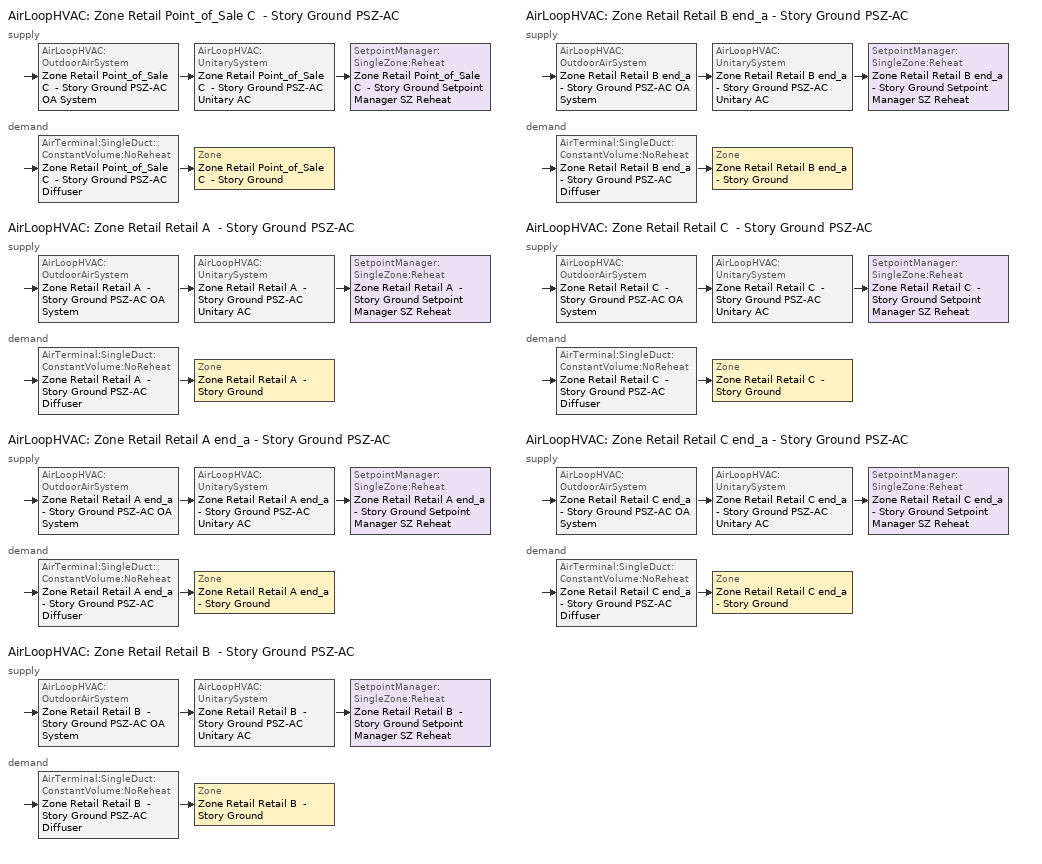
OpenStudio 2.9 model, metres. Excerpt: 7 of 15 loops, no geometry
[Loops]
AirLoopHVAC 'Zone Retail Point_of_Sale C  - Story Ground PSZ-AC'
 supply: AirLoopHVAC:OutdoorAirSystem 'Zone Retail Point_of_Sale C  - Story Ground PSZ-AC OA System' > AirLoopHVAC:UnitarySystem 'Zone Retail Point_of_Sale C  - Story Ground PSZ-AC Unitary AC' > SetpointManager:SingleZone:Reheat 'Zone Retail Point_of_Sale C  - Story Ground Setpoint Manager SZ Reheat'
 demand: AirTerminal:SingleDuct:ConstantVolume:NoReheat 'Zone Retail Point_of_Sale C  - Story Ground PSZ-AC Diffuser' > Zone 'Zone Retail Point_of_Sale C  - Story Ground'
AirLoopHVAC 'Zone Retail Retail A  - Story Ground PSZ-AC'
 supply: AirLoopHVAC:OutdoorAirSystem 'Zone Retail Retail A  - Story Ground PSZ-AC OA System' > AirLoopHVAC:UnitarySystem 'Zone Retail Retail A  - Story Ground PSZ-AC Unitary AC' > SetpointManager:SingleZone:Reheat 'Zone Retail Retail A  - Story Ground Setpoint Manager SZ Reheat'
 demand: AirTerminal:SingleDuct:ConstantVolume:NoReheat 'Zone Retail Retail A  - Story Ground PSZ-AC Diffuser' > Zone 'Zone Retail Retail A  - Story Ground'
AirLoopHVAC 'Zone Retail Retail A end_a - Story Ground PSZ-AC'
 supply: AirLoopHVAC:OutdoorAirSystem 'Zone Retail Retail A end_a - Story Ground PSZ-AC OA System' > AirLoopHVAC:UnitarySystem 'Zone Retail Retail A end_a - Story Ground PSZ-AC Unitary AC' > SetpointManager:SingleZone:Reheat 'Zone Retail Retail A end_a - Story Ground Setpoint Manager SZ Reheat'
 demand: AirTerminal:SingleDuct:ConstantVolume:NoReheat 'Zone Retail Retail A end_a - Story Ground PSZ-AC Diffuser' > Zone 'Zone Retail Retail A end_a - Story Ground'
AirLoopHVAC 'Zone Retail Retail B  - Story Ground PSZ-AC'
 supply: AirLoopHVAC:OutdoorAirSystem 'Zone Retail Retail B  - Story Ground PSZ-AC OA System' > AirLoopHVAC:UnitarySystem 'Zone Retail Retail B  - Story Ground PSZ-AC Unitary AC' > SetpointManager:SingleZone:Reheat 'Zone Retail Retail B  - Story Ground Setpoint Manager SZ Reheat'
 demand: AirTerminal:SingleDuct:ConstantVolume:NoReheat 'Zone Retail Retail B  - Story Ground PSZ-AC Diffuser' > Zone 'Zone Retail Retail B  - Story Ground'
AirLoopHVAC 'Zone Retail Retail B end_a - Story Ground PSZ-AC'
 supply: AirLoopHVAC:OutdoorAirSystem 'Zone Retail Retail B end_a - Story Ground PSZ-AC OA System' > AirLoopHVAC:UnitarySystem 'Zone Retail Retail B end_a - Story Ground PSZ-AC Unitary AC' > SetpointManager:SingleZone:Reheat 'Zone Retail Retail B end_a - Story Ground Setpoint Manager SZ Reheat'
 demand: AirTerminal:SingleDuct:ConstantVolume:NoReheat 'Zone Retail Retail B end_a - Story Ground PSZ-AC Diffuser' > Zone 'Zone Retail Retail B end_a - Story Ground'
AirLoopHVAC 'Zone Retail Retail C  - Story Ground PSZ-AC'
 supply: AirLoopHVAC:OutdoorAirSystem 'Zone Retail Retail C  - Story Ground PSZ-AC OA System' > AirLoopHVAC:UnitarySystem 'Zone Retail Retail C  - Story Ground PSZ-AC Unitary AC' > SetpointManager:SingleZone:Reheat 'Zone Retail Retail C  - Story Ground Setpoint Manager SZ Reheat'
 demand: AirTerminal:SingleDuct:ConstantVolume:NoReheat 'Zone Retail Retail C  - Story Ground PSZ-AC Diffuser' > Zone 'Zone Retail Retail C  - Story Ground'
AirLoopHVAC 'Zone Retail Retail C end_a - Story Ground PSZ-AC'
 supply: AirLoopHVAC:OutdoorAirSystem 'Zone Retail Retail C end_a - Story Ground PSZ-AC OA System' > AirLoopHVAC:UnitarySystem 'Zone Retail Retail C end_a - Story Ground PSZ-AC Unitary AC' > SetpointManager:SingleZone:Reheat 'Zone Retail Retail C end_a - Story Ground Setpoint Manager SZ Reheat'
 demand: AirTerminal:SingleDuct:ConstantVolume:NoReheat 'Zone Retail Retail C end_a - Story Ground PSZ-AC Diffuser' > Zone 'Zone Retail Retail C end_a - Story Ground'
[SizingPeriod:DesignDay] Barometric Pressure {Pa}=84297; Wind Speed {m/s}=3.7; Wind Direction {deg}=90; Sky Clearness=0; Rain Indicator=0; Snow Indicator=0; Day of Month=21; Day Type=SummerDesignDay; Daylight Saving Time Indicator=0; Humidity Indicating Type=Wetbulb; Dry-Bulb Temperature Range Modifier Type=DefaultMultipliers; Solar Model Indicator=ASHRAETau
Name | Maximum Dry-Bulb Temperature {C} | Daily Dry-Bulb Temperature Range {deltaC} | Humidity Indicating Conditions at Maximum Dry-Bulb | Month | ASHRAE Taub | ASHRAE Taud
Fort Collins Sawrs March .4% Condns WB=>MCDB 1 | 20 | 12.6 | 9.7 | 3 | 0.275 | 2.474
Fort Collins Sawrs May .4% Condns DB=>MCWB 1 | 29.3 | 13 | 13.1 | 5 | 0.293 | 2.478
Fort Collins Sawrs May .4% Condns WB=>MCDB 1 | 24.8 | 13 | 15.3 | 5 | 0.293 | 2.478
Fort Collins Sawrs November .4% Condns DB=>MCWB 1 | 20 | 12.1 | 8.2 | 11 | 0.267 | 2.573
Fort Collins Sawrs November .4% Condns WB=>MCDB 1 | 16.5 | 12.1 | 9.7 | 11 | 0.267 | 2.573
Fort Collins Sawrs October .4% Condns DB=>MCWB 1 | 27.4 | 14.1 | 11.6 | 10 | 0.277 | 2.645
Fort Collins Sawrs October .4% Condns WB=>MCDB 1 | 24.4 | 14.1 | 13.3 | 10 | 0.277 | 2.645
Fort Collins Sawrs September .4% Condns DB=>MCWB 1 | 30.2 | 14.2 | 14.6 | 9 | 0.297 | 2.587
Fort Collins Sawrs September .4% Condns WB=>MCDB 1 | 26.1 | 14.2 | 17.7 | 9 | 0.297 | 2.587
[Sizing:Zone] Zone Cooling Design Supply Air Temperature Input Method=SupplyAirTemperature; Zone Cooling Design Supply Air Temperature {C}=12.7778; Zone Cooling Design Supply Air Temperature Difference {deltaC}=11.11; Zone Heating Design Supply Air Temperature Input Method=SupplyAirTemperature; Zone Heating Design Supply Air Temperature {C}=50; Zone Heating Design Supply Air Temperature Difference {deltaC}=11.11; Zone Cooling Design Supply Air Humidity Ratio {kg-H2O/kg-air}=0.0085; Zone Heating Design Supply Air Humidity Ratio {kg-H2O/kg-air}=0.008; Cooling Design Air Flow Method=DesignDay; Heating Design Air Flow Method=DesignDay; Account for Dedicated Outdoor Air System=No; Dedicated Outdoor Air System Control Strategy=NeutralSupplyAir; Dedicated Outdoor Air Low Setpoint Temperature for Design {C}=autosize; Dedicated Outdoor Air High Setpoint Temperature for Design {C}=autosize
Zone Retail Retail A end_a - Story Ground; Zone Retail Retail B end_a - Story Ground; Zone Retail Retail C end_a - Story Ground; Zone Retail Retail A  - Story Ground; Zone Retail Retail B  - Story Ground; Zone Retail Retail C  - Story Ground; Zone Retail Point_of_Sale C  - Story Ground
[Zone equipment]
Zone Retail Retail A end_a - Story Ground: Zone Retail Retail A end_a - Story Ground PSZ-AC Diffuser
Zone Retail Retail B end_a - Story Ground: Zone Retail Retail B end_a - Story Ground PSZ-AC Diffuser
Zone Retail Retail C end_a - Story Ground: Zone Retail Retail C end_a - Story Ground PSZ-AC Diffuser
Zone Retail Retail A  - Story Ground: Zone Retail Retail A  - Story Ground PSZ-AC Diffuser
Zone Retail Retail B  - Story Ground: Zone Retail Retail B  - Story Ground PSZ-AC Diffuser
Zone Retail Retail C  - Story Ground: Zone Retail Retail C  - Story Ground PSZ-AC Diffuser
Zone Retail Point_of_Sale C  - Story Ground: Zone Retail Point_of_Sale C  - Story Ground PSZ-AC Diffuser
[AirLoopHVAC] Design Supply Air Flow Rate {m3/s}=AutoSize
Name | Availability Schedule
Zone Retail Point_of_Sale C  - Story Ground PSZ-AC | Zone Retail Point_of_Sale C  - Story Ground PSZ-AC Occ Sch
Zone Retail Retail A  - Story Ground PSZ-AC | Zone Retail Retail A  - Story Ground PSZ-AC Occ Sch
Zone Retail Retail A end_a - Story Ground PSZ-AC | Zone Retail Retail A end_a - Story Ground PSZ-AC Occ Sch
Zone Retail Retail B  - Story Ground PSZ-AC | Zone Retail Retail B  - Story Ground PSZ-AC Occ Sch
Zone Retail Retail B end_a - Story Ground PSZ-AC | Zone Retail Retail B end_a - Story Ground PSZ-AC Occ Sch
Zone Retail Retail C  - Story Ground PSZ-AC | Zone Retail Retail C  - Story Ground PSZ-AC Occ Sch
Zone Retail Retail C end_a - Story Ground PSZ-AC | Zone Retail Retail C end_a - Story Ground PSZ-AC Occ Sch
[Sizing:System] Type of Load to Size On=Sensible; Design Outdoor Air Flow Rate {m3/s}=Autosize; Central Heating Maximum System Air Flow Ratio=1; Preheat Design Temperature {C}=7.22222; Preheat Design Humidity Ratio {kg-H2O/kg-Air}=0.008; Precool Design Temperature {C}=12.7778; Precool Design Humidity Ratio {kg-H2O/kg-Air}=0.008; Central Cooling Design Supply Air Temperature {C}=12.7778; Central Heating Design Supply Air Temperature {C}=50; Sizing Option=Coincident; 100% Outdoor Air in Cooling=No; 100% Outdoor Air in Heating=No; Central Cooling Design Supply Air Humidity Ratio {kg-H2O/kg-Air}=0.0085; Central Heating Design Supply Air Humidity Ratio {kg-H2O/kg-Air}=0.008; Cooling Design Air Flow Method=DesignDay; Cooling Design Air Flow Rate {m3/s}=0; Heating Design Air Flow Method=DesignDay; Heating Design Air Flow Rate {m3/s}=0; System Outdoor Air Method=ZoneSum; Zone Maximum Outdoor Air Fraction=1; Cooling Supply Air Flow Rate Per Floor Area {m3/s-m2}=0.00996765; Cooling Fraction of Autosized Cooling Supply Air Flow Rate=1; Cooling Supply Air Flow Rate Per Unit Cooling Capacity {m3/s-W}=3.94755e-05; Heating Supply Air Flow Rate Per Floor Area {m3/s-m2}=0.00996765; Heating Fraction of Autosized Heating Supply Air Flow Rate=1; Heating Fraction of Autosized Cooling Supply Air Flow Rate=1; Heating Supply Air Flow Rate Per Unit Heating Capacity {m3/s-W}=3.15882e-05; Cooling Design Capacity Method=CoolingDesignCapacity; Cooling Design Capacity {W}=autosize; Cooling Design Capacity Per Floor Area {W/m2}=234.7; Fraction of Autosized Cooling Design Capacity=1; Heating Design Capacity Method=HeatingDesignCapacity; Heating Design Capacity {W}=autosize; Heating Design Capacity Per Floor Area {W/m2}=157; Fraction of Autosized Heating Design Capacity=1; Central Cooling Capacity Control Method=OnOff
Zone Retail Point_of_Sale C  - Story Ground PSZ-AC; Zone Retail Retail A  - Story Ground PSZ-AC; Zone Retail Retail A end_a - Story Ground PSZ-AC; Zone Retail Retail B  - Story Ground PSZ-AC; Zone Retail Retail B end_a - Story Ground PSZ-AC; Zone Retail Retail C  - Story Ground PSZ-AC; Zone Retail Retail C end_a - Story Ground PSZ-AC
[SetpointManager:SingleZone:Reheat] Minimum Supply Air Temperature {C}=12.7778; Maximum Supply Air Temperature {C}=50
Name | Control Zone | Setpoint Node or NodeList
Zone Retail Point_of_Sale C  - Story Ground Setpoint Manager SZ Reheat | Zone Retail Point_of_Sale C  - Story Ground | Zone Retail Point_of_Sale C  - Story Ground PSZ-AC Supply Outlet Node
Zone Retail Retail A  - Story Ground Setpoint Manager SZ Reheat | Zone Retail Retail A  - Story Ground | Zone Retail Retail A  - Story Ground PSZ-AC Supply Outlet Node
Zone Retail Retail A end_a - Story Ground Setpoint Manager SZ Reheat | Zone Retail Retail A end_a - Story Ground | Zone Retail Retail A end_a - Story Ground PSZ-AC Supply Outlet Node
Zone Retail Retail B  - Story Ground Setpoint Manager SZ Reheat | Zone Retail Retail B  - Story Ground | Zone Retail Retail B  - Story Ground PSZ-AC Supply Outlet Node
Zone Retail Retail B end_a - Story Ground Setpoint Manager SZ Reheat | Zone Retail Retail B end_a - Story Ground | Zone Retail Retail B end_a - Story Ground PSZ-AC Supply Outlet Node
Zone Retail Retail C  - Story Ground Setpoint Manager SZ Reheat | Zone Retail Retail C  - Story Ground | Zone Retail Retail C  - Story Ground PSZ-AC Supply Outlet Node
Zone Retail Retail C end_a - Story Ground Setpoint Manager SZ Reheat | Zone Retail Retail C end_a - Story Ground | Zone Retail Retail C end_a - Story Ground PSZ-AC Supply Outlet Node
[Coil:Heating:Electric] Availability Schedule=Always Off Discrete; Efficiency=1; Nominal Capacity {W}=0
Zone Retail Point_of_Sale C  - Story Ground PSZ-AC No Heat; Zone Retail Point_of_Sale C  - Story Ground PSZ-AC No Heat 1; Zone Retail Retail A  - Story Ground PSZ-AC No Heat; Zone Retail Retail A  - Story Ground PSZ-AC No Heat 1; Zone Retail Retail A end_a - Story Ground PSZ-AC No Heat; Zone Retail Retail A end_a - Story Ground PSZ-AC No Heat 1; Zone Retail Retail B  - Story Ground PSZ-AC No Heat; Zone Retail Retail B  - Story Ground PSZ-AC No Heat 1; Zone Retail Retail B end_a - Story Ground PSZ-AC No Heat; Zone Retail Retail B end_a - Story Ground PSZ-AC No Heat 1; Zone Retail Retail C  - Story Ground PSZ-AC No Heat; Zone Retail Retail C  - Story Ground PSZ-AC No Heat 1; Zone Retail Retail C end_a - Story Ground PSZ-AC No Heat; Zone Retail Retail C end_a - Story Ground PSZ-AC No Heat 1
[Coil:Cooling:DX:SingleSpeed] Availability Schedule=Always On Discrete; Rated Total Cooling Capacity {W}=autosize; Rated Sensible Heat Ratio=autosize; Rated Air Flow Rate {m3/s}=autosize; Rated Evaporator Fan Power Per Volume Flow Rate {W/(m3/s)}=773.3; Total Cooling Capacity Function of Temperature Curve=PSZ-Fine Storage DX Coil Cap-FT; Total Cooling Capacity Function of Flow Fraction Curve=DX Coil Cap-FF; Energy Input Ratio Function of Temperature Curve=PSZ-AC DX Coil EIR-FT; Energy Input Ratio Function of Flow Fraction Curve=Split DX Coil EIR-FF; Part Load Fraction Correlation Curve=HPACCOOLPLFFPLR; Condenser Type=AirCooled; Evaporative Condenser Effectiveness=0; Evaporative Condenser Air Flow Rate {m3/s}=Autosize; Evaporative Condenser Pump Rated Power Consumption {W}=Autosize; Crankcase Heater Capacity {W}=0; Maximum Outdoor Dry-Bulb Temperature for Crankcase Heater Operation {C}=0; Basin Heater Capacity {W/K}=0; Basin Heater Setpoint Temperature {C}=10
Name | Rated COP {W/W}
Zone Retail Point_of_Sale C  - Story Ground PSZ-AC 1spd DX AC Clg Coil 10kBtu/hr 11.06SEER 9kBtu/hr 13.0SEER; Zone Retail Retail A end_a - Story Ground PSZ-AC 1spd DX AC Clg Coil 13kBtu/hr 11.06SEER 12kBtu/hr 13.0SEER; Zone Retail Retail B  - Story Ground PSZ-AC 1spd DX AC Clg Coil 36kBtu/hr 11.06SEER 25kBtu/hr 13.0SEER; Zone Retail Retail B end_a - Story Ground PSZ-AC 1spd DX AC Clg Coil 7kBtu/hr 11.06SEER 6kBtu/hr 13.0SEER; Zone Retail Retail C end_a - Story Ground PSZ-AC 1spd DX AC Clg Coil 15kBtu/hr 11.06SEER 13kBtu/hr 13.0SEER | 3.91157
Zone Retail Retail A  - Story Ground PSZ-AC 1spd DX AC Clg Coil 83kBtu/hr 9.63EER 71kBtu/hr 11.0EER; Zone Retail Retail C  - Story Ground PSZ-AC 1spd DX AC Clg Coil 88kBtu/hr 9.63EER 78kBtu/hr 11.0EER | 3.79883
[Fan:OnOff] Availability Schedule=Always On Discrete; Pressure Rise {Pa}=622.722; Maximum Flow Rate {m3/s}=autosize; Motor In Airstream Fraction=1
Name | Fan Total Efficiency | Motor Efficiency | Fan Power Ratio Function of Speed Ratio Curve | Fan Efficiency Ratio Function of Speed Ratio Curve
Zone Retail Point_of_Sale C  - Story Ground PSZ-AC Fan | 0.55575 | 0.855 | Fan On Off Power Curve 8 | Fan On Off Efficiency Curve 8
Zone Retail Retail A  - Story Ground PSZ-AC Fan | 0.56225 | 0.865 | Fan On Off Power Curve 9 | Fan On Off Efficiency Curve 9
Zone Retail Retail A end_a - Story Ground PSZ-AC Fan | 0.55575 | 0.855 | Fan On Off Power Curve 10 | Fan On Off Efficiency Curve 10
Zone Retail Retail B  - Story Ground PSZ-AC Fan | 0.55575 | 0.855 | Fan On Off Power Curve 11 | Fan On Off Efficiency Curve 11
Zone Retail Retail B end_a - Story Ground PSZ-AC Fan | 0.55575 | 0.855 | Fan On Off Power Curve 12 | Fan On Off Efficiency Curve 12
Zone Retail Retail C  - Story Ground PSZ-AC Fan | 0.56225 | 0.865 | Fan On Off Power Curve 13 | Fan On Off Efficiency Curve 13
Zone Retail Retail C end_a - Story Ground PSZ-AC Fan | 0.55575 | 0.855 | Fan On Off Power Curve 14 | Fan On Off Efficiency Curve 14
[AirLoopHVAC:UnitarySystem] Control Type=Load; Dehumidification Control Type=None; Availability Schedule=Always On Discrete; Fan Placement=DrawThrough; DX Heating Coil Sizing Ratio=1; Use DOAS DX Cooling Coil=No; DOAS DX Cooling Coil Leaving Minimum Air Temperature {C}=2; Latent Load Control=SensibleOnlyLoadControl; Supply Air Flow Rate During Cooling Operation {m3/s}=Autosize; Supply Air Flow Rate During Heating Operation {m3/s}=Autosize; Supply Air Flow Rate When No Cooling or Heating is Required {m3/s}=Autosize; Maximum Supply Air Temperature {C}=80; Maximum Outdoor Dry-Bulb Temperature for Supplemental Heater Operation {C}=21; Maximum Cycling Rate {cycles/hr}=2.5; Heat Pump Time Constant {s}=60; Fraction of On-Cycle Power Use=0.01; Heat Pump Fan Delay Time {s}=60; Ancilliary On-Cycle Electric Power {W}=0; Ancilliary Off-Cycle Electric Power {W}=0
Name | Controlling Zone or Thermostat Location | Supply Fan | Supply Air Fan Operating Mode Schedule | Heating Coil | Cooling Coil | Supplemental Heating Coil
Zone Retail Point_of_Sale C  - Story Ground PSZ-AC Unitary AC | Zone Retail Point_of_Sale C  - Story Ground | Zone Retail Point_of_Sale C  - Story Ground PSZ-AC Fan | Zone Retail Point_of_Sale C  - Story Ground PSZ-AC_night_fancycle_schedule | Zone Retail Point_of_Sale C  - Story Ground PSZ-AC No Heat | Zone Retail Point_of_Sale C  - Story Ground PSZ-AC 1spd DX AC Clg Coil 10kBtu/hr 11.06SEER 9kBtu/hr 13.0SEER | Zone Retail Point_of_Sale C  - Story Ground PSZ-AC No Heat 1
Zone Retail Retail A  - Story Ground PSZ-AC Unitary AC | Zone Retail Retail A  - Story Ground | Zone Retail Retail A  - Story Ground PSZ-AC Fan | Zone Retail Retail A  - Story Ground PSZ-AC_night_fancycle_schedule | Zone Retail Retail A  - Story Ground PSZ-AC No Heat | Zone Retail Retail A  - Story Ground PSZ-AC 1spd DX AC Clg Coil 83kBtu/hr 9.63EER 71kBtu/hr 11.0EER | Zone Retail Retail A  - Story Ground PSZ-AC No Heat 1
Zone Retail Retail A end_a - Story Ground PSZ-AC Unitary AC | Zone Retail Retail A end_a - Story Ground | Zone Retail Retail A end_a - Story Ground PSZ-AC Fan | Zone Retail Retail A end_a - Story Ground PSZ-AC_night_fancycle_schedule | Zone Retail Retail A end_a - Story Ground PSZ-AC No Heat | Zone Retail Retail A end_a - Story Ground PSZ-AC 1spd DX AC Clg Coil 13kBtu/hr 11.06SEER 12kBtu/hr 13.0SEER | Zone Retail Retail A end_a - Story Ground PSZ-AC No Heat 1
Zone Retail Retail B  - Story Ground PSZ-AC Unitary AC | Zone Retail Retail B  - Story Ground | Zone Retail Retail B  - Story Ground PSZ-AC Fan | Zone Retail Retail B  - Story Ground PSZ-AC_night_fancycle_schedule | Zone Retail Retail B  - Story Ground PSZ-AC No Heat | Zone Retail Retail B  - Story Ground PSZ-AC 1spd DX AC Clg Coil 36kBtu/hr 11.06SEER 25kBtu/hr 13.0SEER | Zone Retail Retail B  - Story Ground PSZ-AC No Heat 1
Zone Retail Retail B end_a - Story Ground PSZ-AC Unitary AC | Zone Retail Retail B end_a - Story Ground | Zone Retail Retail B end_a - Story Ground PSZ-AC Fan | Zone Retail Retail B end_a - Story Ground PSZ-AC_night_fancycle_schedule | Zone Retail Retail B end_a - Story Ground PSZ-AC No Heat | Zone Retail Retail B end_a - Story Ground PSZ-AC 1spd DX AC Clg Coil 7kBtu/hr 11.06SEER 6kBtu/hr 13.0SEER | Zone Retail Retail B end_a - Story Ground PSZ-AC No Heat 1
Zone Retail Retail C  - Story Ground PSZ-AC Unitary AC | Zone Retail Retail C  - Story Ground | Zone Retail Retail C  - Story Ground PSZ-AC Fan | Zone Retail Retail C  - Story Ground PSZ-AC_night_fancycle_schedule | Zone Retail Retail C  - Story Ground PSZ-AC No Heat | Zone Retail Retail C  - Story Ground PSZ-AC 1spd DX AC Clg Coil 88kBtu/hr 9.63EER 78kBtu/hr 11.0EER | Zone Retail Retail C  - Story Ground PSZ-AC No Heat 1
Zone Retail Retail C end_a - Story Ground PSZ-AC Unitary AC | Zone Retail Retail C end_a - Story Ground | Zone Retail Retail C end_a - Story Ground PSZ-AC Fan | Zone Retail Retail C end_a - Story Ground PSZ-AC_night_fancycle_schedule | Zone Retail Retail C end_a - Story Ground PSZ-AC No Heat | Zone Retail Retail C end_a - Story Ground PSZ-AC 1spd DX AC Clg Coil 15kBtu/hr 11.06SEER 13kBtu/hr 13.0SEER | Zone Retail Retail C end_a - Story Ground PSZ-AC No Heat 1
[Controller:OutdoorAir] Minimum Outdoor Air Flow Rate {m3/s}=autosize; Maximum Outdoor Air Flow Rate {m3/s}=Autosize; Economizer Control Action Type=ModulateFlow; Lockout Type=LockoutWithHeating; Minimum Limit Type=FixedMinimum; High Humidity Control=No; Heat Recovery Bypass Control Type=BypassWhenWithinEconomizerLimits
Name | Economizer Control Type | Economizer Maximum Limit Dry-Bulb Temperature {C} | Economizer Maximum Limit Enthalpy {J/kg} | Minimum Outdoor Air Schedule | Controller Mechanical Ventilation
Zone Retail Point_of_Sale C  - Story Ground PSZ-AC OA System Controller | NoEconomizer | 28 | 64000 | Zone Retail Point_of_Sale C  - Story Ground PSZ-AC_night_ventcycle_schedule | Controller Mechanical Ventilation 9
Zone Retail Retail A  - Story Ground PSZ-AC OA System Controller | DifferentialDryBulb |  |  | Zone Retail Retail A  - Story Ground PSZ-AC_night_ventcycle_schedule | Controller Mechanical Ventilation 10
Zone Retail Retail A end_a - Story Ground PSZ-AC OA System Controller | NoEconomizer | 28 | 64000 | Zone Retail Retail A end_a - Story Ground PSZ-AC_night_ventcycle_schedule | Controller Mechanical Ventilation 11
Zone Retail Retail B  - Story Ground PSZ-AC OA System Controller | NoEconomizer | 28 | 64000 | Zone Retail Retail B  - Story Ground PSZ-AC_night_ventcycle_schedule | Controller Mechanical Ventilation 12
Zone Retail Retail B end_a - Story Ground PSZ-AC OA System Controller | NoEconomizer | 28 | 64000 | Zone Retail Retail B end_a - Story Ground PSZ-AC_night_ventcycle_schedule | Controller Mechanical Ventilation 13
Zone Retail Retail C  - Story Ground PSZ-AC OA System Controller | DifferentialDryBulb |  |  | Zone Retail Retail C  - Story Ground PSZ-AC_night_ventcycle_schedule | Controller Mechanical Ventilation 14
Zone Retail Retail C end_a - Story Ground PSZ-AC OA System Controller | NoEconomizer | 28 | 64000 | Zone Retail Retail C end_a - Story Ground PSZ-AC_night_ventcycle_schedule | Controller Mechanical Ventilation 15
[Controller:MechanicalVentilation] Availability Schedule=Always On Discrete; System Outdoor Air Method=ZoneSum
Controller Mechanical Ventilation 9; Controller Mechanical Ventilation 10; Controller Mechanical Ventilation 11; Controller Mechanical Ventilation 12; Controller Mechanical Ventilation 13; Controller Mechanical Ventilation 14; Controller Mechanical Ventilation 15
[AirLoopHVAC:OutdoorAirSystem]
Name | Controller
Zone Retail Point_of_Sale C  - Story Ground PSZ-AC OA System | Zone Retail Point_of_Sale C  - Story Ground PSZ-AC OA System Controller
Zone Retail Retail A  - Story Ground PSZ-AC OA System | Zone Retail Retail A  - Story Ground PSZ-AC OA System Controller
Zone Retail Retail A end_a - Story Ground PSZ-AC OA System | Zone Retail Retail A end_a - Story Ground PSZ-AC OA System Controller
Zone Retail Retail B  - Story Ground PSZ-AC OA System | Zone Retail Retail B  - Story Ground PSZ-AC OA System Controller
Zone Retail Retail B end_a - Story Ground PSZ-AC OA System | Zone Retail Retail B end_a - Story Ground PSZ-AC OA System Controller
Zone Retail Retail C  - Story Ground PSZ-AC OA System | Zone Retail Retail C  - Story Ground PSZ-AC OA System Controller
Zone Retail Retail C end_a - Story Ground PSZ-AC OA System | Zone Retail Retail C end_a - Story Ground PSZ-AC OA System Controller
[AirTerminal:SingleDuct:ConstantVolume:NoReheat] Availability Schedule=Always On Discrete; Maximum Air Flow Rate {m3/s}=AutoSize
Zone Retail Point_of_Sale C  - Story Ground PSZ-AC Diffuser; Zone Retail Retail A  - Story Ground PSZ-AC Diffuser; Zone Retail Retail A end_a - Story Ground PSZ-AC Diffuser; Zone Retail Retail B  - Story Ground PSZ-AC Diffuser; Zone Retail Retail B end_a - Story Ground PSZ-AC Diffuser; Zone Retail Retail C  - Story Ground PSZ-AC Diffuser; Zone Retail Retail C end_a - Story Ground PSZ-AC Diffuser
[Schedule:Ruleset]
Name | Default Day Schedule | Summer Design Day Schedule | Winter Design Day Schedule
Zone Retail Point_of_Sale C  - Story Ground PSZ-AC Occ Sch | Zone Retail Point_of_Sale C  - Story Ground PSZ-AC Occ Sch Default | Zone Retail Point_of_Sale C  - Story Ground PSZ-AC Occ Sch Summer Design Day | Zone Retail Point_of_Sale C  - Story Ground PSZ-AC Occ Sch Winter Design Day
Zone Retail Retail A  - Story Ground PSZ-AC Occ Sch | Zone Retail Retail A  - Story Ground PSZ-AC Occ Sch Default | Zone Retail Retail A  - Story Ground PSZ-AC Occ Sch Summer Design Day | Zone Retail Retail A  - Story Ground PSZ-AC Occ Sch Winter Design Day
Zone Retail Retail A end_a - Story Ground PSZ-AC Occ Sch | Zone Retail Retail A end_a - Story Ground PSZ-AC Occ Sch Default | Zone Retail Retail A end_a - Story Ground PSZ-AC Occ Sch Summer Design Day | Zone Retail Retail A end_a - Story Ground PSZ-AC Occ Sch Winter Design Day
Zone Retail Retail B  - Story Ground PSZ-AC Occ Sch | Zone Retail Retail B  - Story Ground PSZ-AC Occ Sch Default | Zone Retail Retail B  - Story Ground PSZ-AC Occ Sch Summer Design Day | Zone Retail Retail B  - Story Ground PSZ-AC Occ Sch Winter Design Day
Zone Retail Retail B end_a - Story Ground PSZ-AC Occ Sch | Zone Retail Retail B end_a - Story Ground PSZ-AC Occ Sch Default | Zone Retail Retail B end_a - Story Ground PSZ-AC Occ Sch Summer Design Day | Zone Retail Retail B end_a - Story Ground PSZ-AC Occ Sch Winter Design Day
Zone Retail Retail C  - Story Ground PSZ-AC Occ Sch | Zone Retail Retail C  - Story Ground PSZ-AC Occ Sch Default | Zone Retail Retail C  - Story Ground PSZ-AC Occ Sch Summer Design Day | Zone Retail Retail C  - Story Ground PSZ-AC Occ Sch Winter Design Day
Zone Retail Retail C end_a - Story Ground PSZ-AC Occ Sch | Zone Retail Retail C end_a - Story Ground PSZ-AC Occ Sch Default | Zone Retail Retail C end_a - Story Ground PSZ-AC Occ Sch Summer Design Day | Zone Retail Retail C end_a - Story Ground PSZ-AC Occ Sch Winter Design Day
Zone Retail Point_of_Sale C  - Story Ground PSZ-AC_night_fancycle_schedule | Zone Retail Point_of_Sale C  - Story Ground PSZ-AC Occ Sch Default 1 | Zone Retail Point_of_Sale C  - Story Ground PSZ-AC Occ Sch Summer Design Day 1 | Zone Retail Point_of_Sale C  - Story Ground PSZ-AC Occ Sch Winter Design Day 1
Zone Retail Retail A  - Story Ground PSZ-AC_night_fancycle_schedule | Zone Retail Retail A  - Story Ground PSZ-AC Occ Sch Default 1 | Zone Retail Retail A  - Story Ground PSZ-AC Occ Sch Summer Design Day 1 | Zone Retail Retail A  - Story Ground PSZ-AC Occ Sch Winter Design Day 1
Zone Retail Retail A end_a - Story Ground PSZ-AC_night_fancycle_schedule | Zone Retail Retail A end_a - Story Ground PSZ-AC Occ Sch Default 1 | Zone Retail Retail A end_a - Story Ground PSZ-AC Occ Sch Summer Design Day 1 | Zone Retail Retail A end_a - Story Ground PSZ-AC Occ Sch Winter Design Day 1
Zone Retail Retail B  - Story Ground PSZ-AC_night_fancycle_schedule | Zone Retail Retail B  - Story Ground PSZ-AC Occ Sch Default 1 | Zone Retail Retail B  - Story Ground PSZ-AC Occ Sch Summer Design Day 1 | Zone Retail Retail B  - Story Ground PSZ-AC Occ Sch Winter Design Day 1
Zone Retail Retail B end_a - Story Ground PSZ-AC_night_fancycle_schedule | Zone Retail Retail B end_a - Story Ground PSZ-AC Occ Sch Default 1 | Zone Retail Retail B end_a - Story Ground PSZ-AC Occ Sch Summer Design Day 1 | Zone Retail Retail B end_a - Story Ground PSZ-AC Occ Sch Winter Design Day 1
Zone Retail Retail C  - Story Ground PSZ-AC_night_fancycle_schedule | Zone Retail Retail C  - Story Ground PSZ-AC Occ Sch Default 1 | Zone Retail Retail C  - Story Ground PSZ-AC Occ Sch Summer Design Day 1 | Zone Retail Retail C  - Story Ground PSZ-AC Occ Sch Winter Design Day 1
Zone Retail Retail C end_a - Story Ground PSZ-AC_night_fancycle_schedule | Zone Retail Retail C end_a - Story Ground PSZ-AC Occ Sch Default 1 | Zone Retail Retail C end_a - Story Ground PSZ-AC Occ Sch Summer Design Day 1 | Zone Retail Retail C end_a - Story Ground PSZ-AC Occ Sch Winter Design Day 1
[Schedule:Day]
Zone Retail Point_of_Sale C  - Story Ground PSZ-AC Occ Sch Default; Zone Retail Retail A  - Story Ground PSZ-AC Occ Sch Default; Zone Retail Retail A end_a - Story Ground PSZ-AC Occ Sch Default; Zone Retail Retail B  - Story Ground PSZ-AC Occ Sch Default; Zone Retail Retail B end_a - Story Ground PSZ-AC Occ Sch Default; Zone Retail Retail C  - Story Ground PSZ-AC Occ Sch Default; Zone Retail Retail C end_a - Story Ground PSZ-AC Occ Sch Default; Zone Retail Point_of_Sale C  - Story Ground PSZ-AC Occ Sch Default 1; Zone Retail Retail A  - Story Ground PSZ-AC Occ Sch Default 1; Zone Retail Retail A end_a - Story Ground PSZ-AC Occ Sch Default 1; Zone Retail Retail B  - Story Ground PSZ-AC Occ Sch Default 1; Zone Retail Retail B end_a - Story Ground PSZ-AC Occ Sch Default 1; Zone Retail Retail C  - Story Ground PSZ-AC Occ Sch Default 1; Zone Retail Retail C end_a - Story Ground PSZ-AC Occ Sch Default 1: 6, 5, 0, 22, 15, 1, 24, 0, 0
Zone Retail Point_of_Sale C  - Story Ground PSZ-AC Occ Sch Winter Design Day; Zone Retail Point_of_Sale C  - Story Ground PSZ-AC Occ Sch Summer Design Day; Zone Retail Retail A  - Story Ground PSZ-AC Occ Sch Winter Design Day; Zone Retail Retail A  - Story Ground PSZ-AC Occ Sch Summer Design Day; Zone Retail Retail A end_a - Story Ground PSZ-AC Occ Sch Winter Design Day; Zone Retail Retail A end_a - Story Ground PSZ-AC Occ Sch Summer Design Day; Zone Retail Retail B  - Story Ground PSZ-AC Occ Sch Winter Design Day; Zone Retail Retail B  - Story Ground PSZ-AC Occ Sch Summer Design Day; Zone Retail Retail B end_a - Story Ground PSZ-AC Occ Sch Winter Design Day; Zone Retail Retail B end_a - Story Ground PSZ-AC Occ Sch Summer Design Day; Zone Retail Retail C  - Story Ground PSZ-AC Occ Sch Winter Design Day; Zone Retail Retail C  - Story Ground PSZ-AC Occ Sch Summer Design Day; Zone Retail Retail C end_a - Story Ground PSZ-AC Occ Sch Winter Design Day; Zone Retail Retail C end_a - Story Ground PSZ-AC Occ Sch Summer Design Day; Zone Retail Point_of_Sale C  - Story Ground PSZ-AC Occ Sch Summer Design Day 1; Zone Retail Point_of_Sale C  - Story Ground PSZ-AC Occ Sch Winter Design Day 1; Zone Retail Retail A  - Story Ground PSZ-AC Occ Sch Summer Design Day 1; Zone Retail Retail A  - Story Ground PSZ-AC Occ Sch Winter Design Day 1; Zone Retail Retail A end_a - Story Ground PSZ-AC Occ Sch Summer Design Day 1; Zone Retail Retail A end_a - Story Ground PSZ-AC Occ Sch Winter Design Day 1; Zone Retail Retail B  - Story Ground PSZ-AC Occ Sch Summer Design Day 1; Zone Retail Retail B  - Story Ground PSZ-AC Occ Sch Winter Design Day 1; Zone Retail Retail B end_a - Story Ground PSZ-AC Occ Sch Summer Design Day 1; Zone Retail Retail B end_a - Story Ground PSZ-AC Occ Sch Winter Design Day 1; Zone Retail Retail C  - Story Ground PSZ-AC Occ Sch Summer Design Day 1; Zone Retail Retail C  - Story Ground PSZ-AC Occ Sch Winter Design Day 1; Zone Retail Retail C end_a - Story Ground PSZ-AC Occ Sch Summer Design Day 1; Zone Retail Retail C end_a - Story Ground PSZ-AC Occ Sch Winter Design Day 1: 24, 0, 1
Zone Retail Point_of_Sale C  - Story Ground PSZ-AC Occ Sch Saturday; Zone Retail Retail A  - Story Ground PSZ-AC Occ Sch Saturday; Zone Retail Retail A end_a - Story Ground PSZ-AC Occ Sch Saturday; Zone Retail Retail B  - Story Ground PSZ-AC Occ Sch Saturday; Zone Retail Retail B end_a - Story Ground PSZ-AC Occ Sch Saturday; Zone Retail Retail C  - Story Ground PSZ-AC Occ Sch Saturday; Zone Retail Retail C end_a - Story Ground PSZ-AC Occ Sch Saturday; Zone Retail Point_of_Sale C  - Story Ground PSZ-AC Occ Sch Saturday 1; Zone Retail Retail A  - Story Ground PSZ-AC Occ Sch Saturday 1; Zone Retail Retail A end_a - Story Ground PSZ-AC Occ Sch Saturday 1; Zone Retail Retail B  - Story Ground PSZ-AC Occ Sch Saturday 1; Zone Retail Retail B end_a - Story Ground PSZ-AC Occ Sch Saturday 1; Zone Retail Retail C  - Story Ground PSZ-AC Occ Sch Saturday 1; Zone Retail Retail C end_a - Story Ground PSZ-AC Occ Sch Saturday 1: 6, 50, 0, 23, 15, 1, 24, 0, 0
Zone Retail Point_of_Sale C  - Story Ground PSZ-AC Occ Sch Sunday; Zone Retail Retail A  - Story Ground PSZ-AC Occ Sch Sunday; Zone Retail Retail A end_a - Story Ground PSZ-AC Occ Sch Sunday; Zone Retail Retail B  - Story Ground PSZ-AC Occ Sch Sunday; Zone Retail Retail B end_a - Story Ground PSZ-AC Occ Sch Sunday; Zone Retail Retail C  - Story Ground PSZ-AC Occ Sch Sunday; Zone Retail Retail C end_a - Story Ground PSZ-AC Occ Sch Sunday; Zone Retail Point_of_Sale C  - Story Ground PSZ-AC Occ Sch Sunday 1; Zone Retail Retail A  - Story Ground PSZ-AC Occ Sch Sunday 1; Zone Retail Retail A end_a - Story Ground PSZ-AC Occ Sch Sunday 1; Zone Retail Retail B  - Story Ground PSZ-AC Occ Sch Sunday 1; Zone Retail Retail B end_a - Story Ground PSZ-AC Occ Sch Sunday 1; Zone Retail Retail C  - Story Ground PSZ-AC Occ Sch Sunday 1; Zone Retail Retail C end_a - Story Ground PSZ-AC Occ Sch Sunday 1: 7, 50, 0, 20, 15, 1, 24, 0, 0
[Schedule:Rule] Date Specification Type=DateRange; Start Month=1; Start Day=1; End Month=12; End Day=31
Name | Schedule Ruleset | Rule Order | Day Schedule | Apply Saturday | Apply Sunday
Zone Retail Point_of_Sale C  - Story Ground PSZ-AC Occ Sch Saturday Rule | Zone Retail Point_of_Sale C  - Story Ground PSZ-AC Occ Sch | 1 | Zone Retail Point_of_Sale C  - Story Ground PSZ-AC Occ Sch Saturday | Yes
Zone Retail Point_of_Sale C  - Story Ground PSZ-AC Occ Sch Sunday Rule | Zone Retail Point_of_Sale C  - Story Ground PSZ-AC Occ Sch | 0 | Zone Retail Point_of_Sale C  - Story Ground PSZ-AC Occ Sch Sunday |  | Yes
Zone Retail Retail A  - Story Ground PSZ-AC Occ Sch Saturday Rule | Zone Retail Retail A  - Story Ground PSZ-AC Occ Sch | 1 | Zone Retail Retail A  - Story Ground PSZ-AC Occ Sch Saturday | Yes
Zone Retail Retail A  - Story Ground PSZ-AC Occ Sch Sunday Rule | Zone Retail Retail A  - Story Ground PSZ-AC Occ Sch | 0 | Zone Retail Retail A  - Story Ground PSZ-AC Occ Sch Sunday |  | Yes
Zone Retail Retail A end_a - Story Ground PSZ-AC Occ Sch Saturday Rule | Zone Retail Retail A end_a - Story Ground PSZ-AC Occ Sch | 1 | Zone Retail Retail A end_a - Story Ground PSZ-AC Occ Sch Saturday | Yes
Zone Retail Retail A end_a - Story Ground PSZ-AC Occ Sch Sunday Rule | Zone Retail Retail A end_a - Story Ground PSZ-AC Occ Sch | 0 | Zone Retail Retail A end_a - Story Ground PSZ-AC Occ Sch Sunday |  | Yes
Zone Retail Retail B  - Story Ground PSZ-AC Occ Sch Saturday Rule | Zone Retail Retail B  - Story Ground PSZ-AC Occ Sch | 1 | Zone Retail Retail B  - Story Ground PSZ-AC Occ Sch Saturday | Yes
Zone Retail Retail B  - Story Ground PSZ-AC Occ Sch Sunday Rule | Zone Retail Retail B  - Story Ground PSZ-AC Occ Sch | 0 | Zone Retail Retail B  - Story Ground PSZ-AC Occ Sch Sunday |  | Yes
Zone Retail Retail B end_a - Story Ground PSZ-AC Occ Sch Saturday Rule | Zone Retail Retail B end_a - Story Ground PSZ-AC Occ Sch | 1 | Zone Retail Retail B end_a - Story Ground PSZ-AC Occ Sch Saturday | Yes
Zone Retail Retail B end_a - Story Ground PSZ-AC Occ Sch Sunday Rule | Zone Retail Retail B end_a - Story Ground PSZ-AC Occ Sch | 0 | Zone Retail Retail B end_a - Story Ground PSZ-AC Occ Sch Sunday |  | Yes
Zone Retail Retail C  - Story Ground PSZ-AC Occ Sch Saturday Rule | Zone Retail Retail C  - Story Ground PSZ-AC Occ Sch | 1 | Zone Retail Retail C  - Story Ground PSZ-AC Occ Sch Saturday | Yes
Zone Retail Retail C  - Story Ground PSZ-AC Occ Sch Sunday Rule | Zone Retail Retail C  - Story Ground PSZ-AC Occ Sch | 0 | Zone Retail Retail C  - Story Ground PSZ-AC Occ Sch Sunday |  | Yes
Zone Retail Retail C end_a - Story Ground PSZ-AC Occ Sch Saturday Rule | Zone Retail Retail C end_a - Story Ground PSZ-AC Occ Sch | 1 | Zone Retail Retail C end_a - Story Ground PSZ-AC Occ Sch Saturday | Yes
Zone Retail Retail C end_a - Story Ground PSZ-AC Occ Sch Sunday Rule | Zone Retail Retail C end_a - Story Ground PSZ-AC Occ Sch | 0 | Zone Retail Retail C end_a - Story Ground PSZ-AC Occ Sch Sunday |  | Yes
Zone Retail Point_of_Sale C  - Story Ground PSZ-AC Occ Sch Sunday Rule 1 | Zone Retail Point_of_Sale C  - Story Ground PSZ-AC_night_fancycle_schedule | 0 | Zone Retail Point_of_Sale C  - Story Ground PSZ-AC Occ Sch Sunday 1 |  | Yes
Zone Retail Point_of_Sale C  - Story Ground PSZ-AC Occ Sch Saturday Rule 1 | Zone Retail Point_of_Sale C  - Story Ground PSZ-AC_night_fancycle_schedule | 1 | Zone Retail Point_of_Sale C  - Story Ground PSZ-AC Occ Sch Saturday 1 | Yes
Zone Retail Retail A  - Story Ground PSZ-AC Occ Sch Sunday Rule 1 | Zone Retail Retail A  - Story Ground PSZ-AC_night_fancycle_schedule | 0 | Zone Retail Retail A  - Story Ground PSZ-AC Occ Sch Sunday 1 |  | Yes
Zone Retail Retail A  - Story Ground PSZ-AC Occ Sch Saturday Rule 1 | Zone Retail Retail A  - Story Ground PSZ-AC_night_fancycle_schedule | 1 | Zone Retail Retail A  - Story Ground PSZ-AC Occ Sch Saturday 1 | Yes
Zone Retail Retail A end_a - Story Ground PSZ-AC Occ Sch Sunday Rule 1 | Zone Retail Retail A end_a - Story Ground PSZ-AC_night_fancycle_schedule | 0 | Zone Retail Retail A end_a - Story Ground PSZ-AC Occ Sch Sunday 1 |  | Yes
Zone Retail Retail A end_a - Story Ground PSZ-AC Occ Sch Saturday Rule 1 | Zone Retail Retail A end_a - Story Ground PSZ-AC_night_fancycle_schedule | 1 | Zone Retail Retail A end_a - Story Ground PSZ-AC Occ Sch Saturday 1 | Yes
Zone Retail Retail B  - Story Ground PSZ-AC Occ Sch Sunday Rule 1 | Zone Retail Retail B  - Story Ground PSZ-AC_night_fancycle_schedule | 0 | Zone Retail Retail B  - Story Ground PSZ-AC Occ Sch Sunday 1 |  | Yes
Zone Retail Retail B  - Story Ground PSZ-AC Occ Sch Saturday Rule 1 | Zone Retail Retail B  - Story Ground PSZ-AC_night_fancycle_schedule | 1 | Zone Retail Retail B  - Story Ground PSZ-AC Occ Sch Saturday 1 | Yes
Zone Retail Retail B end_a - Story Ground PSZ-AC Occ Sch Sunday Rule 1 | Zone Retail Retail B end_a - Story Ground PSZ-AC_night_fancycle_schedule | 0 | Zone Retail Retail B end_a - Story Ground PSZ-AC Occ Sch Sunday 1 |  | Yes
Zone Retail Retail B end_a - Story Ground PSZ-AC Occ Sch Saturday Rule 1 | Zone Retail Retail B end_a - Story Ground PSZ-AC_night_fancycle_schedule | 1 | Zone Retail Retail B end_a - Story Ground PSZ-AC Occ Sch Saturday 1 | Yes
Zone Retail Retail C  - Story Ground PSZ-AC Occ Sch Sunday Rule 1 | Zone Retail Retail C  - Story Ground PSZ-AC_night_fancycle_schedule | 0 | Zone Retail Retail C  - Story Ground PSZ-AC Occ Sch Sunday 1 |  | Yes
Zone Retail Retail C  - Story Ground PSZ-AC Occ Sch Saturday Rule 1 | Zone Retail Retail C  - Story Ground PSZ-AC_night_fancycle_schedule | 1 | Zone Retail Retail C  - Story Ground PSZ-AC Occ Sch Saturday 1 | Yes
Zone Retail Retail C end_a - Story Ground PSZ-AC Occ Sch Sunday Rule 1 | Zone Retail Retail C end_a - Story Ground PSZ-AC_night_fancycle_schedule | 0 | Zone Retail Retail C end_a - Story Ground PSZ-AC Occ Sch Sunday 1 |  | Yes
Zone Retail Retail C end_a - Story Ground PSZ-AC Occ Sch Saturday Rule 1 | Zone Retail Retail C end_a - Story Ground PSZ-AC_night_fancycle_schedule | 1 | Zone Retail Retail C end_a - Story Ground PSZ-AC Occ Sch Saturday 1 | Yes
[Schedule:Constant]
Name | Value
Always On Discrete; Zone Retail Point_of_Sale C  - Story Ground PSZ-AC_night_ventcycle_schedule; Zone Retail Retail A  - Story Ground PSZ-AC_night_ventcycle_schedule; Zone Retail Retail A end_a - Story Ground PSZ-AC_night_ventcycle_schedule; Zone Retail Retail B  - Story Ground PSZ-AC_night_ventcycle_schedule; Zone Retail Retail B end_a - Story Ground PSZ-AC_night_ventcycle_schedule; Zone Retail Retail C  - Story Ground PSZ-AC_night_ventcycle_schedule; Zone Retail Retail C end_a - Story Ground PSZ-AC_night_ventcycle_schedule | 1
Always Off Discrete | 0
[Curve:Biquadratic] Minimum Value of x=12.77778; Maximum Value of x=23.88889; Minimum Value of y=23.88889; Maximum Value of y=46.11111
Name | Coefficient1 Constant | Coefficient2 x | Coefficient3 x**2 | Coefficient4 y | Coefficient5 y**2 | Coefficient6 x*y
PSZ-Fine Storage DX Coil Cap-FT | 0.942588 | 0.00954335 | 0.00068377 | -0.0110427 | 5.249e-06 | -9.72e-06
PSZ-AC DX Coil EIR-FT | 0.342414 | 0.034885 | -0.0006237 | 0.00497722 | 0.000437951 | -0.000728028
[Curve:Quadratic]
Name | Coefficient1 Constant | Coefficient2 x | Coefficient3 x**2 | Minimum Value of x | Maximum Value of x
DX Coil Cap-FF | 0.8 | 0.2 | 0 | 0.5 | 1.5
Split DX Coil EIR-FF | 1.1552 | -0.1808 | 0.0256 | 0.5 | 1.5
HPACCOOLPLFFPLR | 0.85 | 0.15 | 0 | 0 | 1
[Curve:Exponent] Coefficient1 Constant=1; Coefficient2 Constant=0; Coefficient3 Constant=0; Minimum Value of x=0; Maximum Value of x=1
Fan On Off Power Curve 8; Fan On Off Power Curve 9; Fan On Off Power Curve 10; Fan On Off Power Curve 11; Fan On Off Power Curve 12; Fan On Off Power Curve 13; Fan On Off Power Curve 14
[Curve:Cubic] Coefficient1 Constant=1; Coefficient2 x=0; Coefficient3 x**2=0; Coefficient4 x**3=0; Minimum Value of x=0; Maximum Value of x=1
Fan On Off Efficiency Curve 8; Fan On Off Efficiency Curve 9; Fan On Off Efficiency Curve 10; Fan On Off Efficiency Curve 11; Fan On Off Efficiency Curve 12; Fan On Off Efficiency Curve 13; Fan On Off Efficiency Curve 14
